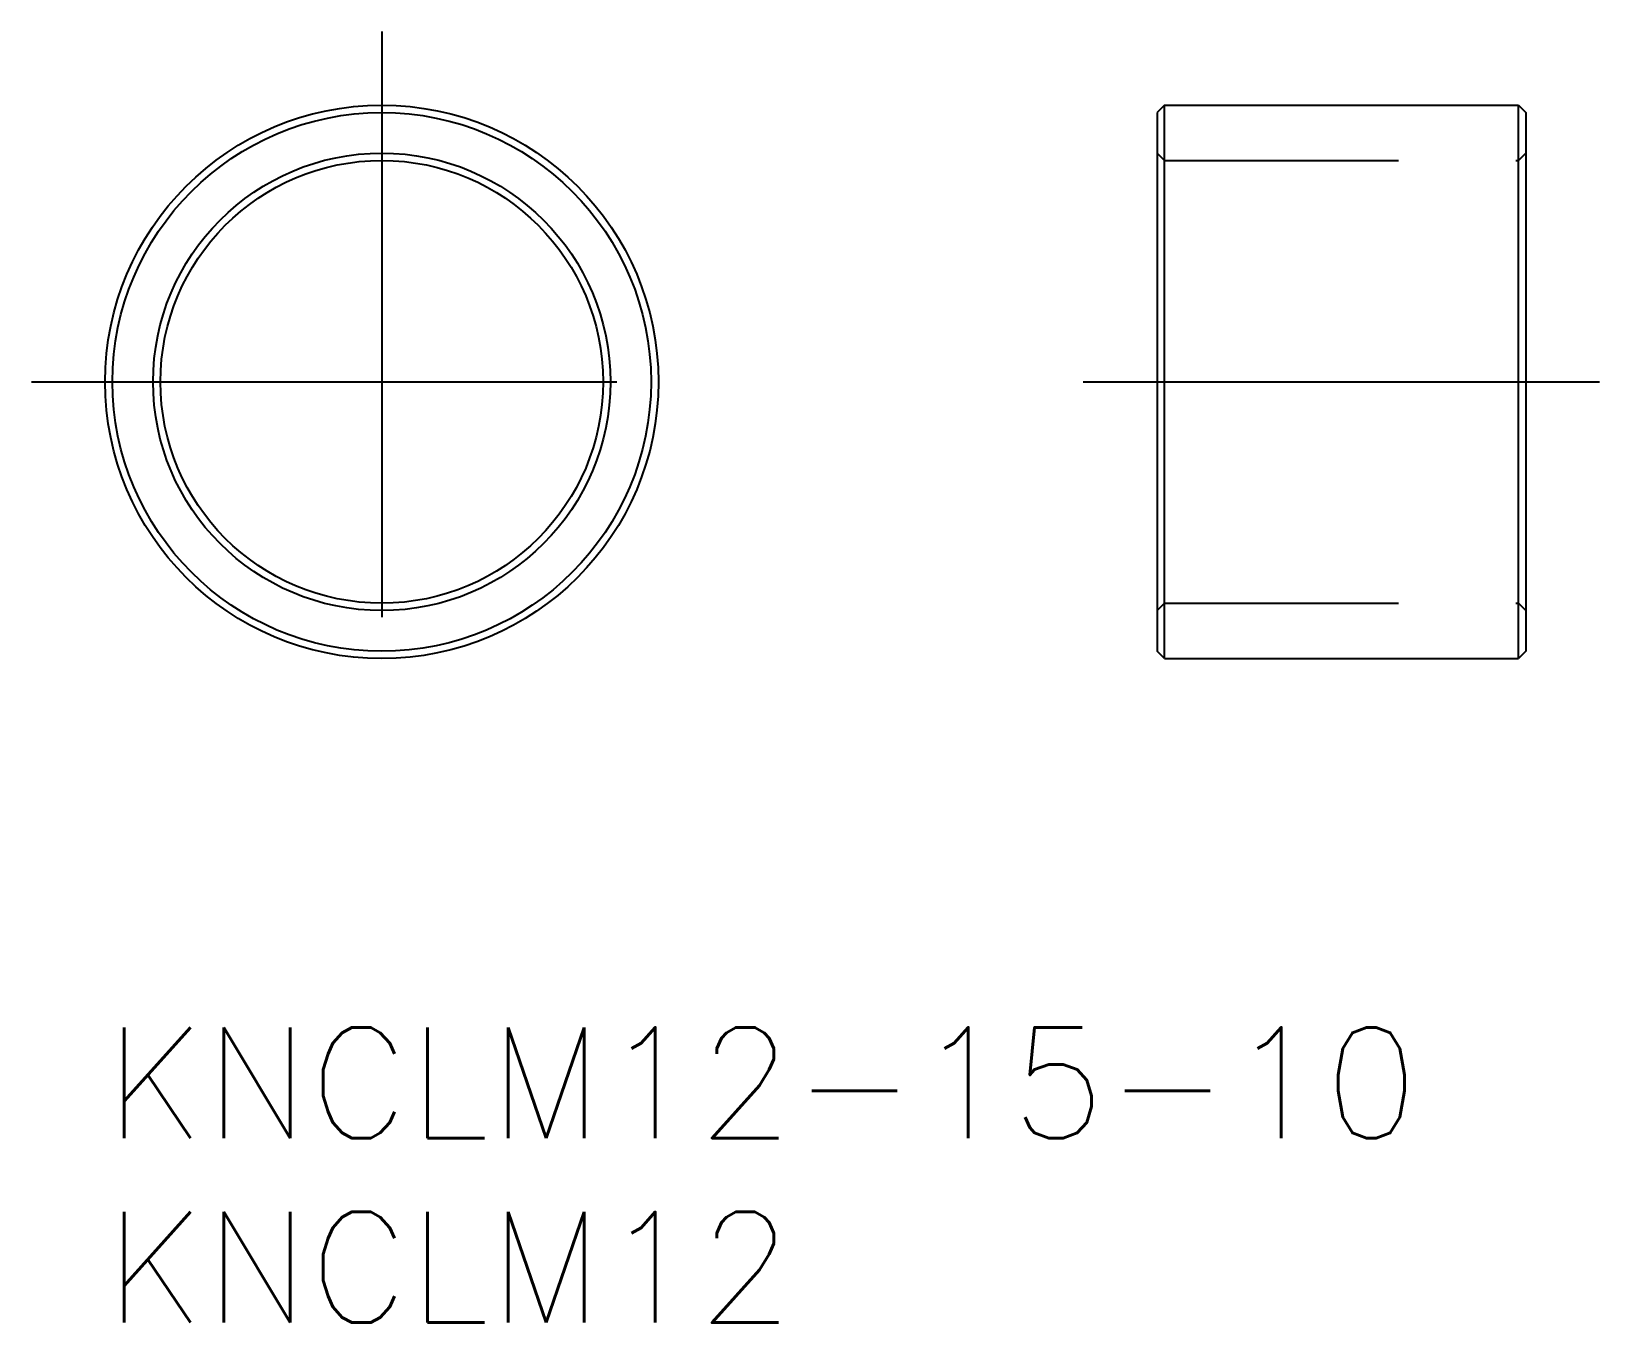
# Model space of a CAD drawing. Extents: x -2 to 40.5, y -8 to 27.
import ezdxf

# ---------------------------------------------------------------- set-up
doc = ezdxf.new("R2010")
doc.units = 0
doc.header["$LTSCALE"] = 0.5
doc.linetypes.add('CENTER', pattern=[50.8, 31.75, -6.35, 6.35, -6.35])
doc.linetypes.add('DASHED', pattern=[19.05, 12.7, -6.35])
for name, color, linetype in [('MSM_CENTER', 1, 'CENTER'), ('MSM_CONTINUOUS', 7, 'CONTINUOUS'), ('MSM_DASHED', 4, 'DASHED'), ('MSM_PART_NUMBER', 7, 'CONTINUOUS')]:
    doc.layers.add(name, color=color, linetype=linetype)
doc.styles.get("Standard").update_dxf_attribs({"font": 'txt.shx', "height": 1, "bigfont": 'bigfont.shx'})

# ---------------------------------------------------------------- blocks, each defined once
blk = doc.blocks.new('*U11')
at = {"layer": 'MSM_PART_NUMBER'}
blk.add_text('KNCLM12-15-10', height=3, dxfattribs=at).set_placement((0, -3))
blk = doc.blocks.new('*U12')
at = {"layer": 'MSM_PART_NUMBER'}
blk.add_text('KNCLM12', height=3, dxfattribs=at).set_placement((0, -8))

msp = doc.modelspace()

# ---------------------------------------------------------------- linework, layer by layer
at = {"layer": 'MSM_CENTER'}
for p, q in [((7.5, 27), (7.5, 8)), ((-2, 17.5), (17, 17.5)), ((26.518, 17.5), (40.518, 17.5))]:
    msp.add_line(p, q, dxfattribs=at)
at = {"layer": 'MSM_CONTINUOUS'}
for p, q in [((28.718, 25), (28.518, 24.8)), ((28.518, 24.8), (28.518, 10.2)), ((28.718, 25), (38.318, 25)), ((28.718, 10), (28.718, 25)), ((38.318, 10), (38.318, 25)), ((38.318, 25), (38.518, 24.8)), ((38.518, 24.8), (38.518, 10.2)), ((28.718, 10), (28.518, 10.2)), ((28.718, 10), (38.318, 10)), ((38.518, 10.2), (38.318, 10))]:
    msp.add_line(p, q, dxfattribs=at)
for radius in [7.5, 7.3, 6.2, 6]:
    msp.add_circle((7.5, 17.5), radius, dxfattribs=at)
at = {"layer": 'MSM_DASHED'}
for p, q in [((28.718, 23.5), (28.518, 23.7)), ((28.718, 23.5), (38.318, 23.5)), ((38.318, 23.5), (38.518, 23.7)), ((28.718, 11.5), (28.518, 11.3)), ((28.718, 11.5), (38.318, 11.5)), ((38.318, 11.5), (38.518, 11.3))]:
    msp.add_line(p, q, dxfattribs=at)

# ---------------------------------------------------------------- block references
at = {"layer": 'MSM_CONTINUOUS'}
for name in ['*U11', '*U12']:
    msp.add_blockref(name, (0, 0), dxfattribs=at)

doc.saveas('drawing.dxf')
